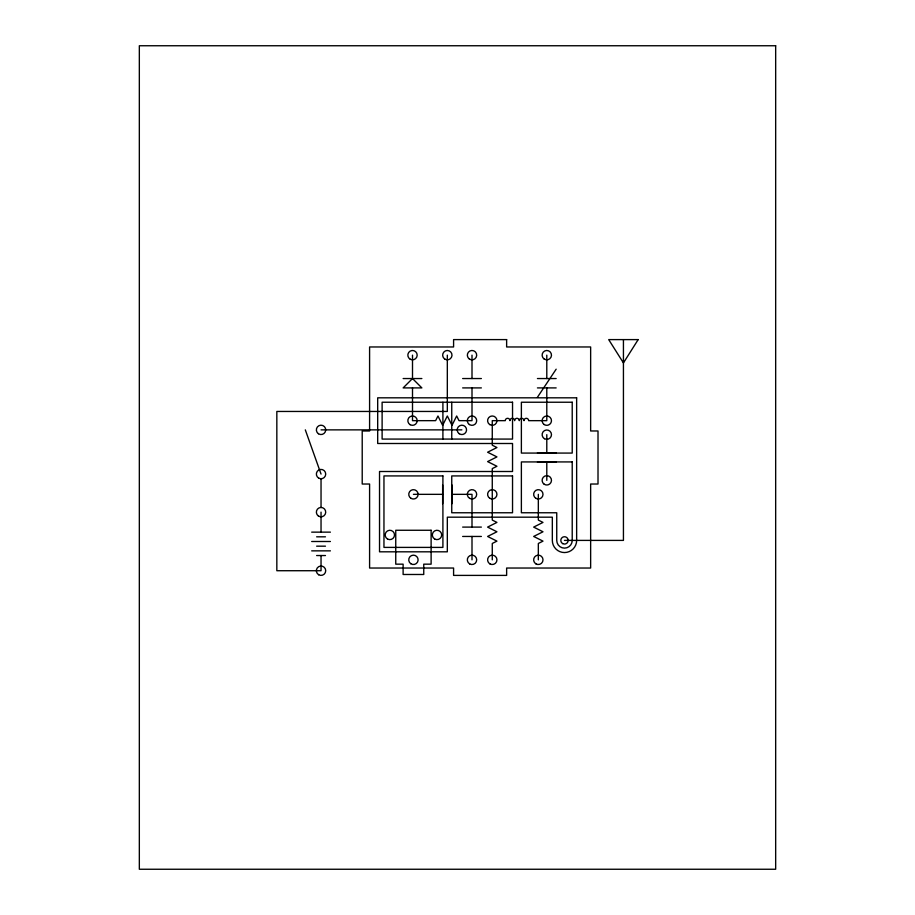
<?xml version="1.0" encoding="UTF-8"?>
<svg xmlns="http://www.w3.org/2000/svg" width="915" height="915" viewBox="0 0 915 915"><rect width="100%" height="100%" fill="white"/><g stroke="black" fill="none" stroke-linecap="round" stroke-linejoin="round"><path stroke-width="1.37" d="M537.437 397.259L556.16 369.191M412.505 378.547L403.149 387.903L421.861 387.903L412.505 378.547L412.505 355.157M403.149 378.547L421.861 378.547M462.647 378.547L481.37 378.547M537.437 378.547L556.16 378.547M462.647 387.903L481.37 387.903M537.437 387.903L556.16 387.903M321.039 429.867L461.881 429.867M537.437 452.822L556.16 452.822M537.437 462.178L556.16 462.178M413.431 494.34L442.643 494.34M451.999 494.34L472.003 494.34L472.003 527.097M462.647 527.097L481.37 527.097M311.683 532.141L330.406 532.141M462.647 536.453L481.37 536.453M316.624 536.819L325.466 536.819M564.486 540.399L623.435 540.399L623.435 339.602M311.683 541.497L330.406 541.497M316.624 546.175L325.466 546.175M311.683 550.853L330.406 550.853M316.624 555.542L325.466 555.542M305.313 429.867L321.039 474.084M546.793 355.157L546.793 378.547M546.793 387.903L546.793 420.66L528.653 420.66A2.345 2.345 0 0 0 526.319 418.315A2.345 2.345 0 0 0 523.975 420.66A2.345 2.345 0 0 0 521.63 418.315A2.345 2.345 0 0 0 519.297 420.66A2.345 2.345 0 0 0 516.952 418.315A2.345 2.345 0 0 0 514.619 420.66A2.345 2.345 0 0 0 512.274 418.315A2.345 2.345 0 0 0 509.941 420.66A2.345 2.345 0 0 0 507.596 418.315A2.345 2.345 0 0 0 505.263 420.66L492.27 420.66L492.27 445.216L496.948 447.549L487.592 452.227L496.948 456.905L487.592 461.595L496.948 466.273L492.27 468.606L492.27 520.075L496.948 522.419L487.592 527.097L496.948 531.775L487.592 536.453L496.948 541.131L492.27 543.476L492.27 559.843M546.793 434.659L546.793 452.822M546.793 462.178L546.793 480.341M538.329 494.34L538.329 520.075L543.007 522.419L533.651 527.097L543.007 531.775L533.651 536.453L543.007 541.131L538.329 543.476L538.329 559.843M472.003 355.157L472.003 378.547M472.003 387.903L472.003 420.66L459.021 420.66L456.676 415.982L451.999 425.338L447.321 415.982L442.643 425.338L437.965 415.982L435.632 420.66L412.505 420.66L412.505 387.903M472.003 536.453L472.003 559.843M451.999 484.984L451.999 503.696M451.747 402.234L451.747 439.074M447.321 355.157L447.321 411.453L276.833 411.453L276.833 570.72L321.039 570.72L321.039 555.542M442.906 402.234L442.906 439.074M442.643 484.984L442.643 503.696M321.039 478.762L321.039 507.459M321.039 512.137L321.039 532.141M638.167 339.602L623.435 362.912L608.692 339.602L638.167 339.602M775.668 45.75L139.332 45.75L139.332 869.25L775.668 869.25L775.668 45.75M506.635 339.602L453.588 339.602L453.588 346.968L369.591 346.968L369.591 430.976L362.214 430.976L362.214 484.024L369.591 484.024L369.591 568.032L453.588 568.032L453.588 575.398L506.635 575.398L506.635 568.032L590.644 568.032L590.644 484.024L598.01 484.024L598.01 430.976L590.644 430.976L590.644 346.968L506.635 346.968L506.635 339.602M576.644 397.819L377.689 397.819L377.689 443.5L512.537 443.5L512.537 471.5L379.531 471.5L379.531 551.814L447.321 551.814L447.321 517.181L552.328 517.181L552.328 540.399A12.158 12.158 0 0 0 564.486 552.557A12.158 12.158 0 0 0 576.644 540.399L576.644 397.819M512.537 402.234L382.115 402.234L382.115 439.074L512.537 439.074L512.537 402.234M572.218 402.234L521.378 402.234L521.378 453.074L572.218 453.074L572.218 402.234M572.218 461.926L521.378 461.926L521.378 512.766L556.743 512.766L556.743 540.399A7.732 7.732 0 0 0 564.486 548.131A7.732 7.732 0 0 0 572.218 540.399L572.218 461.926M442.906 475.926L383.957 475.926L383.957 547.399L442.906 547.399L442.906 475.926M512.537 475.926L451.747 475.926L451.747 512.766L512.537 512.766L512.537 475.926M431.114 530.265L395.749 530.265L395.749 564.166L403.115 564.166L403.115 574.483L423.748 574.483L423.748 564.166L431.114 564.166L431.114 530.265M410.172 359.206A4.678 4.678 0 0 0 417.183 355.157A4.678 4.678 0 0 0 410.172 351.097A4.678 4.678 0 0 0 410.172 359.206M410.172 424.709A4.678 4.678 0 0 0 417.183 420.66A4.678 4.678 0 0 0 410.172 416.611A4.678 4.678 0 0 0 410.172 424.709M544.173 359.023A4.678 4.678 0 0 0 551.471 355.489A4.678 4.678 0 0 0 544.757 350.948A4.678 4.678 0 0 0 544.173 359.023M544.173 484.218A4.678 4.678 0 0 0 551.471 480.672A4.678 4.678 0 0 0 544.757 476.132A4.678 4.678 0 0 0 544.173 484.218M544.459 438.708A4.678 4.678 0 0 0 551.482 434.659A4.678 4.678 0 0 0 544.459 430.61A4.678 4.678 0 0 0 544.459 438.708M544.173 424.537A4.678 4.678 0 0 0 551.471 420.991A4.678 4.678 0 0 0 544.757 416.451A4.678 4.678 0 0 0 544.173 424.537M411.087 498.389A4.678 4.678 0 0 0 418.109 494.34A4.678 4.678 0 0 0 411.087 490.291A4.678 4.678 0 0 0 411.087 498.389M489.651 424.537A4.678 4.678 0 0 0 496.937 420.991A4.678 4.678 0 0 0 490.223 416.451A4.678 4.678 0 0 0 489.651 424.537M469.384 424.537A4.678 4.678 0 0 0 476.681 420.991A4.678 4.678 0 0 0 469.967 416.451A4.678 4.678 0 0 0 469.384 424.537M469.384 359.023A4.678 4.678 0 0 0 476.681 355.489A4.678 4.678 0 0 0 469.967 350.948A4.678 4.678 0 0 0 469.384 359.023M535.984 498.389A4.678 4.678 0 0 0 543.007 494.34A4.678 4.678 0 0 0 535.984 490.291A4.678 4.678 0 0 0 535.984 498.389M535.984 563.903A4.678 4.678 0 0 0 543.007 559.843A4.678 4.678 0 0 0 535.984 555.794A4.678 4.678 0 0 0 535.984 563.903M469.67 563.903A4.678 4.678 0 0 0 476.692 559.843A4.678 4.678 0 0 0 469.67 555.794A4.678 4.678 0 0 0 469.67 563.903M469.67 498.389A4.678 4.678 0 0 0 476.692 494.34A4.678 4.678 0 0 0 469.67 490.291A4.678 4.678 0 0 0 469.67 498.389M489.937 563.903A4.678 4.678 0 0 0 496.948 559.843A4.678 4.678 0 0 0 489.937 555.794A4.678 4.678 0 0 0 489.937 563.903M489.937 498.389A4.678 4.678 0 0 0 496.948 494.34A4.678 4.678 0 0 0 489.937 490.291A4.678 4.678 0 0 0 489.937 498.389M562.645 543.59A3.683 3.683 0 0 0 568.169 540.399A3.683 3.683 0 0 0 562.645 537.208A3.683 3.683 0 0 0 562.645 543.59M444.701 359.023A4.678 4.678 0 0 0 451.987 355.489A4.678 4.678 0 0 0 445.285 350.948A4.678 4.678 0 0 0 444.701 359.023M318.42 433.744A4.678 4.678 0 0 0 325.706 430.199A4.678 4.678 0 0 0 319.003 425.658A4.678 4.678 0 0 0 318.42 433.744M459.25 433.744A4.678 4.678 0 0 0 466.547 430.199A4.678 4.678 0 0 0 459.833 425.658A4.678 4.678 0 0 0 459.25 433.744M318.706 478.133A4.678 4.678 0 0 0 325.717 474.084A4.678 4.678 0 0 0 318.706 470.024A4.678 4.678 0 0 0 318.706 478.133M434.671 539.004A4.678 4.678 0 0 0 441.682 534.955A4.678 4.678 0 0 0 434.671 530.894A4.678 4.678 0 0 0 434.671 539.004M387.514 539.004A4.678 4.678 0 0 0 394.525 534.955A4.678 4.678 0 0 0 387.514 530.894A4.678 4.678 0 0 0 387.514 539.004M410.801 563.72A4.678 4.678 0 0 0 418.098 560.186A4.678 4.678 0 0 0 411.384 555.634A4.678 4.678 0 0 0 410.801 563.72M318.706 574.769A4.678 4.678 0 0 0 325.717 570.72A4.678 4.678 0 0 0 318.706 566.659A4.678 4.678 0 0 0 318.706 574.769M318.42 516.014A4.678 4.678 0 0 0 325.706 512.469A4.678 4.678 0 0 0 319.003 507.928A4.678 4.678 0 0 0 318.42 516.014"/></g></svg>
